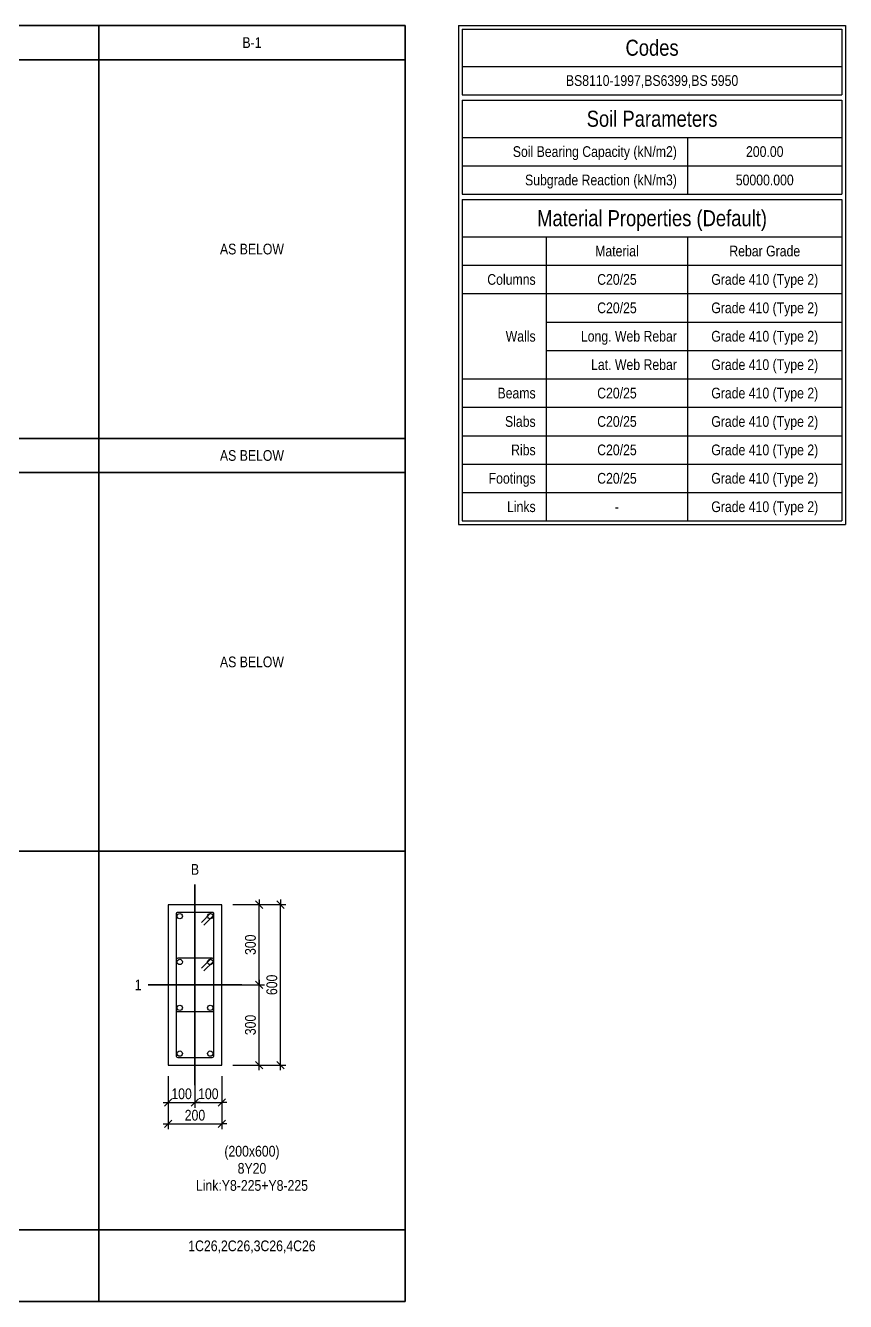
# Model space of a CAD drawing. Extents: x 0 to 206258, y -403073 to 0.
# Drawn here: x 38700 to 46366, y -175704 to -163774 of the extents above; entities that cross this region are included whole.
import ezdxf
from ezdxf.enums import TextEntityAlignment as Align
from ezdxf.lldxf.tags import DXFTag

# ---------------------------------------------------------------- set-up
doc = ezdxf.new("R2010")
doc.units = 0
doc.header["$LTSCALE"] = 1000
for name, color, linetype in [('Axis Line(Dir 1)', 8, 'CENTER2'), ('Axis Line(Dir 2)', 150, 'CENTER2'), ('Column Line(D)', 1, 'Continuous'), ('Dimension Line', 5, 'Continuous'), ('Dimension Text', 5, 'Continuous'), ('Link Line', 3, 'Continuous'), ('Quantity Table Header', 1, 'Continuous'), ('Quantity Table Title', 1, 'Continuous'), ('Rebar Label', 6, 'Continuous'), ('Rebar Line', 7, 'Continuous')]:
    doc.layers.add(name, color=color, linetype=linetype)
for name, color, linetype, true_color in [('Column Size Label (D)', 94, 'Continuous', 0x008100), ('Quantity Table Line', 171, 'Continuous', 0xaaaaff), ('Quantity Table Text', 8, 'Continuous', 0x414141)]:
    doc.layers.add(name, color=color, linetype=linetype, true_color=true_color)
doc.styles.add('Column Size Label (D)', font='ARIALN.TTF', dxfattribs={"height": 100})
doc.styles.add('Dimension Text', font='ARIALN.TTF', dxfattribs={"height": 100})
doc.styles.add('Quantity Table Header', font='ARIALN.TTF', dxfattribs={"height": 100})
doc.styles.add('Quantity Table Text', font='ARIALN.TTF', dxfattribs={"height": 100})
doc.styles.add('Quantity Table Title', font='ARIALN.TTF', dxfattribs={"height": 150})
doc.styles.add('Rebar Label', font='ARIALN.TTF', dxfattribs={"height": 100})
tags = doc.linetypes.add('CENTER2', pattern=[1.125, 0.75, -0.125, 0.125, -0.125]).pattern_tags.tags
tags[10:11] = [DXFTag(74, 4), DXFTag(75, 0), DXFTag(340, '0'), DXFTag(46, 0.0), DXFTag(50, 0.0), DXFTag(44, 0.0), DXFTag(45, 0.0)]
tags[8:9] = [DXFTag(74, 4), DXFTag(75, 0), DXFTag(340, '0'), DXFTag(46, 0.0), DXFTag(50, 0.0), DXFTag(44, 0.0), DXFTag(45, 0.0)]
tags[6:7] = [DXFTag(74, 4), DXFTag(75, 0), DXFTag(340, '0'), DXFTag(46, 0.0), DXFTag(50, 0.0), DXFTag(44, 0.0), DXFTag(45, 0.0)]
tags[4:5] = [DXFTag(74, 4), DXFTag(75, 0), DXFTag(340, '0'), DXFTag(46, 0.0), DXFTag(50, 0.0), DXFTag(44, 0.0), DXFTag(45, 0.0)]
doc.dimstyles.new('COLUMNSCH', dxfattribs={"dimtxt": 100, "dimasz": 30, "dimexe": 48.3, "dimexo": 103.5, "dimgap": 30, "dimtad": 1, "dimtoh": 1, "dimdec": 1, "dimlfac": 0.4, "dimdsep": 46, "dimtxsty": 'Dimension Text', "dimblk": 'PCDIM_TICK', "dimcen": 0.09, "dimclrd": 5, "dimclre": 5, "dimclrt": 5, "dimadec": 1, "dimazin": 0, "dimtp": 1, "dimtm": 1, "dimtfac": 1, "dimtdec": 4, "dimtofl": 0, "dimtmove": 0, "dimatfit": 3, "dimfxl": 1, "dimtolj": 1, "dimtzin": 0, "dimarcsym": 0})

# ---------------------------------------------------------------- blocks, each defined once
blk = doc.blocks.new('PCDIM_TICK')
at = {"layer": 'Dimension Line', "color": 0, "transparency": 33554687}
for p, q in [((1.15, 1.15), (-1.15, -1.15)), ((1.61, 0), (0, 0))]:
    blk.add_line(p, q, dxfattribs=at)
blk = doc.blocks.new('*U2580')
at = {"layer": 'Dimension Line', "color": 5, "true_color": 0x0000ff, "transparency": 16777216}
for p, q in [((40034, -173598), (40034, -173893)), ((40284, -173598), (40284, -173893)), ((40034, -173844), (40284, -173844))]:
    blk.add_line(p, q, dxfattribs=at)
at = {"layer": 'Dimension Line', "color": 5, "true_color": 0x0000ff, "transparency": 16777216, "xscale": 30, "yscale": 30, "rotation": 180.0000000000004}
blk.add_blockref('PCDIM_TICK', (40034, -173844), dxfattribs=at)
at = {"layer": 'Dimension Line', "color": 5, "true_color": 0x0000ff, "transparency": 16777216, "xscale": 30, "yscale": 30}
blk.add_blockref('PCDIM_TICK', (40284, -173844), dxfattribs=at)
at = {"layer": 'Dimension Line', "color": 5, "true_color": 0x0000ff, "transparency": 16777216, "insert": (40159, -173814), "char_height": 100, "width": 173.93, "attachment_point": 8, "style": 'Dimension Text'}
blk.add_mtext('100', dxfattribs=at)
blk = doc.blocks.new('*U2581')
at = {"layer": 'Dimension Line', "color": 5, "true_color": 0x0000ff, "transparency": 16777216}
for p, q in [((40284, -173598), (40284, -173893)), ((40534, -173598), (40534, -173893)), ((40284, -173844), (40534, -173844))]:
    blk.add_line(p, q, dxfattribs=at)
at = {"layer": 'Dimension Line', "color": 5, "true_color": 0x0000ff, "transparency": 16777216, "xscale": 30, "yscale": 30, "rotation": 180.0000000000004}
blk.add_blockref('PCDIM_TICK', (40284, -173844), dxfattribs=at)
at = {"layer": 'Dimension Line', "color": 5, "true_color": 0x0000ff, "transparency": 16777216, "xscale": 30, "yscale": 30}
blk.add_blockref('PCDIM_TICK', (40534, -173844), dxfattribs=at)
at = {"layer": 'Dimension Line', "color": 5, "true_color": 0x0000ff, "transparency": 16777216, "insert": (40409, -173814), "char_height": 100, "width": 173.93, "attachment_point": 8, "style": 'Dimension Text'}
blk.add_mtext('100', dxfattribs=at)
blk = doc.blocks.new('*U2582')
at = {"layer": 'Dimension Line', "color": 5, "true_color": 0x0000ff, "transparency": 16777216}
for p, q in [((40034, -173598), (40034, -174093)), ((40534, -173598), (40534, -174093)), ((40034, -174044), (40534, -174044))]:
    blk.add_line(p, q, dxfattribs=at)
at = {"layer": 'Dimension Line', "color": 5, "true_color": 0x0000ff, "transparency": 16777216, "xscale": 30, "yscale": 30, "rotation": 180.0000000000004}
blk.add_blockref('PCDIM_TICK', (40034, -174044), dxfattribs=at)
at = {"layer": 'Dimension Line', "color": 5, "true_color": 0x0000ff, "transparency": 16777216, "xscale": 30, "yscale": 30}
blk.add_blockref('PCDIM_TICK', (40534, -174044), dxfattribs=at)
at = {"layer": 'Dimension Line', "color": 5, "true_color": 0x0000ff, "transparency": 16777216, "insert": (40284, -174014), "char_height": 100, "width": 182.77, "attachment_point": 8, "style": 'Dimension Text'}
blk.add_mtext('200', dxfattribs=at)
blk = doc.blocks.new('*U2583')
at = {"layer": 'Dimension Line', "color": 5, "true_color": 0x0000ff, "transparency": 16777216}
for p, q in [((40638, -172744), (40933, -172744)), ((40884, -173494), (40884, -172744)), ((40638, -173494), (40933, -173494))]:
    blk.add_line(p, q, dxfattribs=at)
at = {"layer": 'Dimension Line', "color": 5, "true_color": 0x0000ff, "transparency": 16777216, "xscale": 30, "yscale": 30}
for p, rotation in [((40884, -172744), 89.99999999999447), ((40884, -173494), 269.9999999999834)]:
    blk.add_blockref('PCDIM_TICK', p, dxfattribs=dict(at, rotation=rotation))
at = {"layer": 'Dimension Line', "color": 5, "true_color": 0x0000ff, "transparency": 16777216, "insert": (40854, -173119), "char_height": 100, "width": 181.5, "attachment_point": 8, "rotation": 90, "style": 'Dimension Text'}
blk.add_mtext('300', dxfattribs=at)
blk = doc.blocks.new('*U2584')
at = {"layer": 'Dimension Line', "color": 5, "true_color": 0x0000ff, "transparency": 16777216}
for p, q in [((40638, -171994), (40933, -171994)), ((40884, -172744), (40884, -171994)), ((40638, -172744), (40933, -172744))]:
    blk.add_line(p, q, dxfattribs=at)
at = {"layer": 'Dimension Line', "color": 5, "true_color": 0x0000ff, "transparency": 16777216, "xscale": 30, "yscale": 30}
for p, rotation in [((40884, -171994), 89.99999999999447), ((40884, -172744), 269.9999999999834)]:
    blk.add_blockref('PCDIM_TICK', p, dxfattribs=dict(at, rotation=rotation))
at = {"layer": 'Dimension Line', "color": 5, "true_color": 0x0000ff, "transparency": 16777216, "insert": (40854, -172369), "char_height": 100, "width": 181.5, "attachment_point": 8, "rotation": 90, "style": 'Dimension Text'}
blk.add_mtext('300', dxfattribs=at)
blk = doc.blocks.new('*U2585')
at = {"layer": 'Dimension Line', "color": 5, "true_color": 0x0000ff, "transparency": 16777216}
for p, q in [((40638, -171994), (41133, -171994)), ((41084, -173494), (41084, -171994)), ((40638, -173494), (41133, -173494))]:
    blk.add_line(p, q, dxfattribs=at)
at = {"layer": 'Dimension Line', "color": 5, "true_color": 0x0000ff, "transparency": 16777216, "xscale": 30, "yscale": 30}
for p, rotation in [((41084, -171994), 89.99999999999447), ((41084, -173494), 269.9999999999834)]:
    blk.add_blockref('PCDIM_TICK', p, dxfattribs=dict(at, rotation=rotation))
at = {"layer": 'Dimension Line', "color": 5, "true_color": 0x0000ff, "transparency": 16777216, "insert": (41054, -172744), "char_height": 100, "width": 181.97, "attachment_point": 8, "rotation": 90, "style": 'Dimension Text'}
blk.add_mtext('600', dxfattribs=at)

msp = doc.modelspace()

# ---------------------------------------------------------------- linework, layer by layer
at = {"layer": 'Axis Line(Dir 1)', "transparency": 33554687}
msp.add_lwpolyline([(40721.93, -172744.284), (39846.93, -172744.284)], close=True, dxfattribs=at)
at = {"layer": 'Axis Line(Dir 2)', "transparency": 33554687}
msp.add_lwpolyline([(40284.43, -171806.784), (40284.43, -173681.784)], close=True, dxfattribs=at)
at = {"layer": 'Column Line(D)', "transparency": 33554687}
msp.add_lwpolyline([(40034.43, -173494.284), (40534.43, -173494.284), (40534.43, -171994.284), (40034.43, -171994.284)], close=True, dxfattribs=at)
at = {"layer": 'Dimension Line', "transparency": 33554687}
for points in [[(12604.79, -163774.284), (42249.43, -163774.284)], [(12604.79, -163774.284), (42249.43, -163774.284)], [(39384.43, -163774.284), (39384.43, -175704.284)], [(42249.43, -163774.284), (42249.43, -175704.284)], [(12604.79, -164094.284), (42249.43, -164094.284)], [(12604.79, -167634.284), (42249.43, -167634.284)], [(12604.79, -167954.284), (42249.43, -167954.284)], [(12604.79, -171494.284), (42249.43, -171494.284)], [(12604.79, -175034.284), (42249.43, -175034.284)], [(12604.79, -175704.284), (42249.43, -175704.284)]]:
    msp.add_lwpolyline(points, close=True, dxfattribs=at)
at = {"layer": 'Link Line', "transparency": 33554687}
for points in [[(40368.416, -172185.046), (40456.804, -172096.658, 0.668178638), (40444.43, -172066.784), (40124.43, -172066.784, 0.414213562), (40106.93, -172084.284), (40106.93, -172975.95, 0.414213562), (40124.43, -172993.45), (40444.43, -172993.45, 0.414213562), (40461.93, -172975.95), (40461.93, -172084.284, 0.668178638), (40432.056, -172071.909), (40343.667, -172160.298)], [(40368.416, -172613.38), (40456.804, -172524.991, 0.668178638), (40444.43, -172495.117), (40124.43, -172495.117, 0.414213562), (40106.93, -172512.617), (40106.93, -173404.284, 0.414213562), (40124.43, -173421.784), (40444.43, -173421.784, 0.414213562), (40461.93, -173404.284), (40461.93, -172512.617, 0.668178638), (40432.056, -172500.243), (40343.667, -172588.631)]]:
    msp.add_lwpolyline(points, format="xyb", dxfattribs=at)
at = {"layer": 'Quantity Table Line', "transparency": 33554687}
for points in [[(42749.43, -163774.284), (46365.835, -163774.284)], [(42749.43, -163774.284), (42749.43, -168439.387)], [(46365.835, -163774.284), (46365.835, -168439.387)], [(42782.763, -163807.617), (46332.502, -163807.617)], [(42782.763, -163807.617), (42782.763, -164156.054)], [(46332.502, -163807.617), (46332.502, -164156.054)], [(42782.763, -164156.054), (46332.502, -164156.054)], [(42782.763, -164156.054), (46332.502, -164156.054)], [(42782.763, -164156.054), (42782.763, -164421.679)], [(46332.502, -164156.054), (46332.502, -164421.679)], [(42782.763, -164421.679), (46332.502, -164421.679)], [(42782.763, -164471.679), (46332.502, -164471.679)], [(42782.763, -164471.679), (42782.763, -164820.117)], [(46332.502, -164471.679), (46332.502, -164820.117)], [(42782.763, -164820.117), (46332.502, -164820.117)], [(42782.763, -164820.117), (44889.751, -164820.117)], [(42782.763, -164820.117), (42782.763, -165085.742)], [(44889.751, -164820.117), (44889.751, -165085.742)], [(44889.751, -164820.117), (46332.502, -164820.117)], [(44889.751, -164820.117), (44889.751, -165085.742)], [(46332.502, -164820.117), (46332.502, -165085.742)], [(42782.763, -165085.742), (44889.751, -165085.742)], [(42782.763, -165085.742), (44889.751, -165085.742)], [(42782.763, -165085.742), (42782.763, -165351.367)], [(44889.751, -165085.742), (46332.502, -165085.742)], [(44889.751, -165085.742), (44889.751, -165351.367)], [(44889.751, -165085.742), (46332.502, -165085.742)], [(44889.751, -165085.742), (44889.751, -165351.367)], [(46332.502, -165085.742), (46332.502, -165351.367)], [(42782.763, -165351.367), (44889.751, -165351.367)], [(42782.763, -165401.367), (46332.502, -165401.367)], [(42782.763, -165401.367), (42782.763, -165749.804)], [(44889.751, -165351.367), (46332.502, -165351.367)], [(46332.502, -165401.367), (46332.502, -165749.804)], [(42782.763, -165749.804), (46332.502, -165749.804)], [(42782.763, -165749.804), (43569.07, -165749.804)], [(42782.763, -165749.804), (42782.763, -166015.429)], [(43569.07, -165749.804), (43569.07, -166015.429)], [(43569.07, -165749.804), (44889.751, -165749.804)], [(43569.07, -165749.804), (43569.07, -166015.429)], [(44889.751, -165749.804), (44889.751, -166015.429)], [(44889.751, -165749.804), (46332.502, -165749.804)], [(44889.751, -165749.804), (44889.751, -166015.429)], [(46332.502, -165749.804), (46332.502, -166015.429)], [(42782.763, -166015.429), (43569.07, -166015.429)], [(42782.763, -166015.429), (43569.07, -166015.429)], [(42782.763, -166015.429), (42782.763, -166281.054)], [(43569.07, -166015.429), (44889.751, -166015.429)], [(43569.07, -166015.429), (43569.07, -166281.054)], [(43569.07, -166015.429), (44889.751, -166015.429)], [(43569.07, -166015.429), (43569.07, -166281.054)], [(44889.751, -166015.429), (46332.502, -166015.429)], [(44889.751, -166015.429), (44889.751, -166281.054)], [(44889.751, -166015.429), (46332.502, -166015.429)], [(44889.751, -166015.429), (44889.751, -166281.054)], [(46332.502, -166015.429), (46332.502, -166281.054)], [(42782.763, -166281.054), (43569.07, -166281.054)], [(42782.763, -166281.054), (43569.07, -166281.054)], [(42782.763, -166281.054), (42782.763, -167077.929)], [(43569.07, -166281.054), (44889.751, -166281.054)], [(43569.07, -166281.054), (43569.07, -167077.929)], [(43569.07, -166281.054), (44889.751, -166281.054)], [(43569.07, -166281.054), (43569.07, -166546.679)], [(44889.751, -166281.054), (46332.502, -166281.054)], [(44889.751, -166281.054), (44889.751, -166546.679)], [(44889.751, -166281.054), (46332.502, -166281.054)], [(44889.751, -166281.054), (44889.751, -166546.679)], [(46332.502, -166281.054), (46332.502, -166546.679)], [(43569.07, -166546.679), (44889.751, -166546.679)], [(43569.07, -166546.679), (44889.751, -166546.679)], [(43569.07, -166546.679), (43569.07, -166812.304)], [(44889.751, -166546.679), (46332.502, -166546.679)], [(44889.751, -166546.679), (44889.751, -166812.304)], [(44889.751, -166546.679), (46332.502, -166546.679)], [(44889.751, -166546.679), (44889.751, -166812.304)], [(46332.502, -166546.679), (46332.502, -166812.304)], [(43569.07, -166812.304), (44889.751, -166812.304)], [(43569.07, -166812.304), (44889.751, -166812.304)], [(43569.07, -166812.304), (43569.07, -167077.929)], [(44889.751, -166812.304), (46332.502, -166812.304)], [(44889.751, -166812.304), (44889.751, -167077.929)], [(44889.751, -166812.304), (46332.502, -166812.304)], [(44889.751, -166812.304), (44889.751, -167077.929)], [(46332.502, -166812.304), (46332.502, -167077.929)], [(42782.763, -167077.929), (43569.07, -167077.929)], [(42782.763, -167077.929), (43569.07, -167077.929)], [(42782.763, -167077.929), (42782.763, -167343.554)], [(43569.07, -167077.929), (44889.751, -167077.929)], [(43569.07, -167077.929), (43569.07, -167343.554)], [(43569.07, -167077.929), (44889.751, -167077.929)], [(43569.07, -167077.929), (43569.07, -167343.554)], [(44889.751, -167077.929), (46332.502, -167077.929)], [(44889.751, -167077.929), (44889.751, -167343.554)], [(44889.751, -167077.929), (46332.502, -167077.929)], [(44889.751, -167077.929), (44889.751, -167343.554)], [(46332.502, -167077.929), (46332.502, -167343.554)], [(42782.763, -167343.554), (43569.07, -167343.554)], [(42782.763, -167343.554), (43569.07, -167343.554)], [(42782.763, -167343.554), (42782.763, -167609.179)], [(43569.07, -167343.554), (44889.751, -167343.554)], [(43569.07, -167343.554), (43569.07, -167609.179)], [(43569.07, -167343.554), (44889.751, -167343.554)], [(43569.07, -167343.554), (43569.07, -167609.179)], [(44889.751, -167343.554), (46332.502, -167343.554)], [(44889.751, -167343.554), (44889.751, -167609.179)], [(44889.751, -167343.554), (46332.502, -167343.554)], [(44889.751, -167343.554), (44889.751, -167609.179)], [(46332.502, -167343.554), (46332.502, -167609.179)], [(42782.763, -167609.179), (43569.07, -167609.179)], [(42782.763, -167609.179), (43569.07, -167609.179)], [(42782.763, -167609.179), (42782.763, -167874.804)], [(43569.07, -167609.179), (44889.751, -167609.179)], [(43569.07, -167609.179), (43569.07, -167874.804)], [(43569.07, -167609.179), (44889.751, -167609.179)], [(43569.07, -167609.179), (43569.07, -167874.804)], [(44889.751, -167609.179), (46332.502, -167609.179)], [(44889.751, -167609.179), (44889.751, -167874.804)], [(44889.751, -167609.179), (46332.502, -167609.179)], [(44889.751, -167609.179), (44889.751, -167874.804)], [(46332.502, -167609.179), (46332.502, -167874.804)], [(42782.763, -167874.804), (43569.07, -167874.804)], [(42782.763, -167874.804), (43569.07, -167874.804)], [(42782.763, -167874.804), (42782.763, -168140.429)], [(43569.07, -167874.804), (44889.751, -167874.804)], [(43569.07, -167874.804), (43569.07, -168140.429)], [(43569.07, -167874.804), (44889.751, -167874.804)], [(43569.07, -167874.804), (43569.07, -168140.429)], [(44889.751, -167874.804), (46332.502, -167874.804)], [(44889.751, -167874.804), (44889.751, -168140.429)], [(44889.751, -167874.804), (46332.502, -167874.804)], [(44889.751, -167874.804), (44889.751, -168140.429)], [(46332.502, -167874.804), (46332.502, -168140.429)], [(42782.763, -168140.429), (43569.07, -168140.429)], [(42782.763, -168140.429), (43569.07, -168140.429)], [(42782.763, -168140.429), (42782.763, -168406.054)], [(43569.07, -168140.429), (44889.751, -168140.429)], [(43569.07, -168140.429), (43569.07, -168406.054)], [(43569.07, -168140.429), (44889.751, -168140.429)], [(43569.07, -168140.429), (43569.07, -168406.054)], [(44889.751, -168140.429), (46332.502, -168140.429)], [(44889.751, -168140.429), (44889.751, -168406.054)], [(44889.751, -168140.429), (46332.502, -168140.429)], [(44889.751, -168140.429), (44889.751, -168406.054)], [(46332.502, -168140.429), (46332.502, -168406.054)], [(42749.43, -168439.387), (46365.835, -168439.387)], [(42782.763, -168406.054), (43569.07, -168406.054)], [(43569.07, -168406.054), (44889.751, -168406.054)], [(44889.751, -168406.054), (46332.502, -168406.054)]]:
    msp.add_lwpolyline(points, dxfattribs=at)
at = {"layer": 'Rebar Line', "transparency": 33554687}
for centre in [(40141.93, -172101.784), (40426.93, -172101.784), (40141.93, -172530.117), (40426.93, -172530.117), (40141.93, -172958.45), (40426.93, -172958.45), (40141.93, -173386.784), (40426.93, -173386.784)]:
    msp.add_circle(centre, 25, dxfattribs=at)

# ---------------------------------------------------------------- texts
at = {"layer": 'Column Size Label (D)', "transparency": 33554687, "style": 'Column Size Label (D)'}
msp.add_text('(200x600)', height=100, dxfattribs=at).set_placement((40816.93, -174379.284), align=Align.BOTTOM_CENTER)
at = {"layer": 'Dimension Text', "transparency": 33554687, "style": 'Dimension Text'}
for s, p in [('B-1', (40816.93, -163934.284)), ('AS BELOW', (40816.93, -165864.284)), ('AS BELOW', (40816.93, -167794.284)), ('AS BELOW', (40816.93, -169724.284))]:
    msp.add_text(s, height=100, dxfattribs=at).set_placement(p, align=Align.MIDDLE_CENTER)
msp.add_text('B', height=100, dxfattribs=at).set_placement((40284.43, -171744.284), align=Align.BOTTOM_CENTER)
msp.add_text('1', height=100, dxfattribs=at).set_placement((39784.43, -172744.284), align=Align.MIDDLE_RIGHT)
at = {"layer": 'Quantity Table Header', "transparency": 33554687, "style": 'Quantity Table Header'}
for s, p in [('Material', (44229.41, -165882.617)), ('Rebar Grade', (45611.126, -165882.617))]:
    msp.add_text(s, height=100, dxfattribs=at).set_placement(p, align=Align.MIDDLE_CENTER)
for s, p in [('Columns', (43469.07, -166148.242)), ('Walls', (43469.07, -166679.492)), ('Long. Web Rebar', (44789.751, -166679.492)), ('Lat. Web Rebar', (44789.751, -166945.116)), ('Beams', (43469.07, -167210.741)), ('Slabs', (43469.07, -167476.366)), ('Ribs', (43469.07, -167741.991)), ('Footings', (43469.07, -168007.616)), ('Links', (43469.07, -168273.241))]:
    msp.add_text(s, height=100, dxfattribs=at).set_placement(p, align=Align.MIDDLE_RIGHT)
at = {"layer": 'Quantity Table Text', "transparency": 33554687, "style": 'Quantity Table Text'}
for s, p in [('BS8110-1997,BS6399,BS 5950', (44557.633, -164288.867)), ('200.00', (45611.126, -164952.929)), ('50000.000', (45611.126, -165218.554)), ('C20/25', (44229.41, -166148.242)), ('Grade 410 (Type 2)', (45611.126, -166148.242)), ('C20/25', (44229.41, -166413.867)), ('Grade 410 (Type 2)', (45611.126, -166413.867)), ('Grade 410 (Type 2)', (45611.126, -166679.492)), ('Grade 410 (Type 2)', (45611.126, -166945.116)), ('C20/25', (44229.41, -167210.741)), ('Grade 410 (Type 2)', (45611.126, -167210.741)), ('C20/25', (44229.41, -167476.366)), ('Grade 410 (Type 2)', (45611.126, -167476.366)), ('C20/25', (44229.41, -167741.991)), ('Grade 410 (Type 2)', (45611.126, -167741.991)), ('C20/25', (44229.41, -168007.616)), ('Grade 410 (Type 2)', (45611.126, -168007.616)), ('-', (44229.41, -168273.241)), ('Grade 410 (Type 2)', (45611.126, -168273.241))]:
    msp.add_text(s, height=100, dxfattribs=at).set_placement(p, align=Align.MIDDLE_CENTER)
for s, p in [('Soil Bearing Capacity (kN/m2)', (44789.751, -164952.929)), ('Subgrade Reaction (kN/m3)', (44789.751, -165218.554))]:
    msp.add_text(s, height=100, dxfattribs=at).set_placement(p, align=Align.MIDDLE_RIGHT)
at = {"layer": 'Quantity Table Title', "transparency": 33554687, "style": 'Quantity Table Title'}
for s, p in [('Codes', (44557.633, -163981.836)), ('Soil Parameters', (44557.633, -164645.898)), ('Material Properties (Default)', (44557.633, -165575.585))]:
    msp.add_text(s, height=150, dxfattribs=at).set_placement(p, align=Align.MIDDLE_CENTER)
at = {"layer": 'Rebar Label', "transparency": 33554687, "style": 'Rebar Label'}
for s, p in [('8Y20', (40816.93, -174539.284)), ('Link:Y8-225+Y8-225', (40816.93, -174699.284))]:
    msp.add_text(s, height=100, dxfattribs=at).set_placement(p, align=Align.BOTTOM_CENTER)
msp.add_text('1C26,2C26,3C26,4C26', height=100, dxfattribs=at).set_placement((40816.93, -175184.284), align=Align.MIDDLE_CENTER)

# ---------------------------------------------------------------- dimensions: what is measured, and where the dimension line sits
at = {"layer": 'Dimension Line', "transparency": 33554687}
for p1, p2, distance, picture, middle in [((40534.43, -172744.284), (40534.43, -171994.284), -350, '*U2584', (40884.43, -172369.284)), ((40534.43, -173494.284), (40534.43, -171994.284), -550, '*U2585', (41084.43, -172744.284)), ((40534.43, -173494.284), (40534.43, -172744.284), -350, '*U2583', (40884.43, -173119.284)), ((40034.43, -173494.284), (40284.43, -173494.284), -350, '*U2580', (40159.43, -173844.284)), ((40034.43, -173494.284), (40534.43, -173494.284), -550, '*U2582', (40284.43, -174044.284)), ((40284.43, -173494.284), (40534.43, -173494.284), -350, '*U2581', (40409.43, -173844.284))]:
    dim = msp.add_aligned_dim(p1=p1, p2=p2, distance=distance, dimstyle='COLUMNSCH', override={"dimscale": 1, "dimtxt": 100, "dimasz": 30, "dimexe": 48.3, "dimexo": 103.5, "dimgap": 30, "dimtad": 1, "dimtih": 0, "dimdec": 1, "dimlfac": 0.4, "dimzin": 8, "dimlunit": 2, "dimpost": '', "dimtxsty": 'Dimension Text', "dimblk": 'PCDIM_TICK', "dimse1": 0, "dimse2": 0, "dimsd2": 0, "dimclrd": 5, "dimclre": 5, "dimclrt": 5, "dimaunit": 0, "dimadec": 1, "dimazin": 0, "dimtol": 0, "dimtp": 1, "dimtm": 1, "dimtmove": 0}, dxfattribs=at)
    dim.commit()
    dim.dimension.update_dxf_attribs({"geometry": picture, "text_midpoint": middle})

doc.saveas('drawing.dxf')
